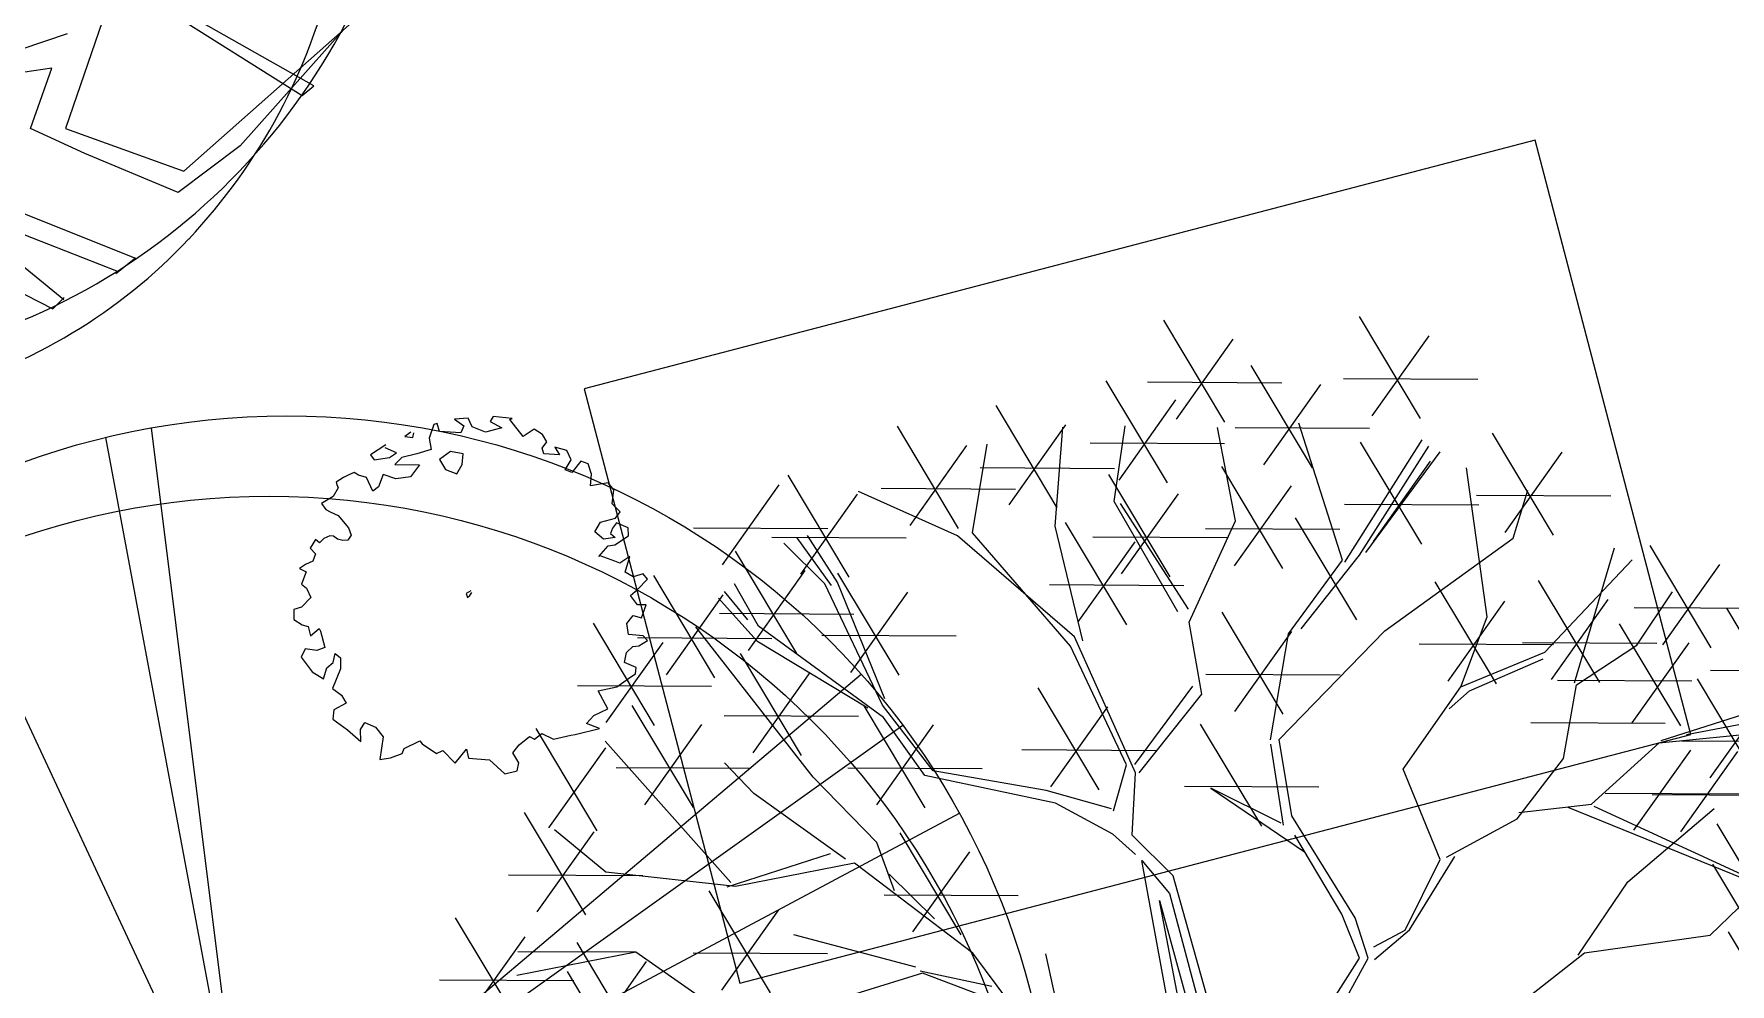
# Model space of a CAD drawing. Extents: x 2080 to 102394, y 2071 to 93424.
# Drawn here: x 76882.2 to 77213.5, y 74818.6 to 75004.2 of the extents above; entities that cross this region are included whole.
import ezdxf

# ---------------------------------------------------------------- set-up
doc = ezdxf.new("R2010")
doc.units = 0
doc.header["$LTSCALE"] = 20
doc.header["$MEASUREMENT"] = 0
for name, color, linetype, lineweight in [('Mango tree', 96, 'Continuous', 5), ('sappotta', 114, 'Continuous', 5), ('tree', 60, 'Continuous', 0)]:
    doc.layers.add(name, color=color, linetype=linetype, lineweight=lineweight)
doc.layers.add('proposed tree', color=3, linetype='Continuous')

# ---------------------------------------------------------------- blocks, each defined once
blk = doc.blocks.new('NEEM')
at = {"layer": 'sappotta', "linetype": 'Continuous'}
for p, q in [((-0.213, 1.092), (-0.242, 1.007)), ((-0.191, 1.099), (-0.213, 1.092)), ((-0.177, 1.048), (-0.191, 1.099)), ((0.003, 1.132), (-0.083, 1.127)), ((-0.083, 1.127), (-0.023, 1.083)), ((-0.023, 1.083), (-0.043, 1.039)), ((0.03, 1.077), (0.003, 1.132)), ((0.114, 1.043), (0.03, 1.077)), ((0.216, 1.072), (0.114, 1.043)), ((0.162, 1.144), (0.142, 1.112)), ((0.142, 1.112), (0.216, 1.072)), ((0.283, 1.13), (0.162, 1.144)), ((0.267, 1.123), (0.283, 1.13)), ((0.351, 1.016), (0.267, 1.123)), ((-0.359, 1.043), (-0.396, 1.016)), ((-0.396, 1.016), (-0.345, 1.011)), ((-0.345, 1.011), (-0.34, 1.039)), ((-0.242, 1.007), (-0.23, 0.935)), ((-0.043, 1.039), (-0.177, 1.048)), ((0.421, 1.063), (0.351, 1.016)), ((0.473, 1.03), (0.421, 1.063)), ((0.472, 0.942), (0.501, 0.982)), ((0.501, 0.982), (0.473, 1.03)), ((-0.517, 0.963), (-0.614, 0.901)), ((-0.614, 0.901), (-0.589, 0.87)), ((-0.589, 0.87), (-0.494, 0.884)), ((-0.521, 0.945), (-0.521, 0.945)), ((-0.449, 0.913), (-0.521, 0.945)), ((-0.494, 0.884), (-0.449, 0.913)), ((-0.415, 0.884), (-0.459, 0.839)), ((-0.32, 0.906), (-0.415, 0.884)), ((-0.23, 0.935), (-0.32, 0.906)), ((-0.108, 0.922), (-0.177, 0.872)), ((-0.177, 0.872), (-0.139, 0.809)), ((-0.027, 0.908), (-0.108, 0.922)), ((-0.034, 0.839), (-0.027, 0.908)), ((0.483, 0.908), (0.472, 0.942)), ((0.581, 0.9), (0.483, 0.908)), ((0.551, 0.95), (0.581, 0.9)), ((0.627, 0.928), (0.551, 0.95)), ((0.616, 0.806), (0.654, 0.87)), ((0.654, 0.87), (0.627, 0.928)), ((0.715, 0.86), (0.66, 0.788)), ((0.762, 0.844), (0.715, 0.86)), ((-0.783, 0.757), (-0.83, 0.729)), ((-0.749, 0.774), (-0.783, 0.757)), ((-0.717, 0.789), (-0.749, 0.774)), ((-0.689, 0.772), (-0.717, 0.789)), ((-0.638, 0.758), (-0.689, 0.772)), ((-0.598, 0.672), (-0.638, 0.758)), ((-0.533, 0.776), (-0.562, 0.699)), ((-0.452, 0.75), (-0.533, 0.776)), ((-0.459, 0.839), (-0.303, 0.837)), ((-0.361, 0.762), (-0.452, 0.75)), ((-0.303, 0.837), (-0.361, 0.762)), ((-0.139, 0.809), (-0.067, 0.78)), ((-0.067, 0.78), (-0.034, 0.839)), ((0.66, 0.788), (0.616, 0.806)), ((0.783, 0.779), (0.762, 0.844)), ((0.776, 0.704), (0.783, 0.779)), ((-0.818, 0.692), (-0.85, 0.638)), ((-0.83, 0.729), (-0.826, 0.714)), ((-0.826, 0.714), (-0.818, 0.692)), ((-0.562, 0.699), (-0.598, 0.672)), ((0.888, 0.723), (0.776, 0.704)), ((0.924, 0.679), (0.888, 0.723)), ((0.913, 0.591), (0.924, 0.679)), ((-0.892, 0.613), (-0.923, 0.594)), ((-0.923, 0.594), (-0.895, 0.555)), ((-0.895, 0.555), (-0.868, 0.54)), ((-0.85, 0.638), (-0.892, 0.613)), ((-0.868, 0.54), (-0.818, 0.517)), ((0.964, 0.541), (0.913, 0.591)), ((0.934, 0.5), (0.964, 0.541)), ((-0.818, 0.517), (-0.752, 0.44)), ((-0.752, 0.44), (-0.735, 0.394)), ((0.804, 0.415), (0.84, 0.475)), ((0.84, 0.475), (0.934, 0.5)), ((0.917, 0.437), (0.904, 0.404)), ((0.942, 0.471), (0.917, 0.437)), ((1.014, 0.439), (0.942, 0.471)), ((1.018, 0.389), (1.014, 0.439)), ((-0.96, 0.366), (-0.994, 0.31)), ((-0.935, 0.345), (-0.96, 0.366)), ((-0.908, 0.372), (-0.935, 0.345)), ((-0.87, 0.389), (-0.908, 0.372)), ((-0.846, 0.386), (-0.87, 0.389)), ((-0.821, 0.367), (-0.846, 0.386)), ((-0.788, 0.359), (-0.821, 0.367)), ((-0.757, 0.361), (-0.788, 0.359)), ((-0.735, 0.394), (-0.757, 0.361)), ((0.86, 0.367), (0.804, 0.415)), ((0.829, 0.259), (0.888, 0.326)), ((0.933, 0.378), (0.86, 0.367)), ((0.888, 0.326), (0.93, 0.332)), ((0.904, 0.404), (0.933, 0.378)), ((0.93, 0.332), (1.018, 0.389)), ((-0.978, 0.229), (-1.023, 0.208)), ((-0.994, 0.31), (-0.961, 0.275)), ((-0.961, 0.275), (-0.978, 0.229)), ((0.838, 0.262), (0.829, 0.259)), ((0.931, 0.228), (0.838, 0.262)), ((0.962, 0.217), (0.931, 0.228)), ((1.025, 0.259), (0.962, 0.217)), ((0.996, 0.16), (1.025, 0.259)), ((-1.023, 0.208), (-1.062, 0.182)), ((-1.062, 0.182), (-1.02, 0.162)), ((-1.02, 0.162), (-1.049, 0.084)), ((1.046, 0.129), (0.996, 0.16)), ((1.109, 0.149), (1.046, 0.129)), ((1.074, 0.049), (1.137, 0.114)), ((1.137, 0.114), (1.109, 0.149)), ((-1.049, 0.084), (-1.017, 0.059)), ((-1.017, 0.059), (-0.991, -0.002)), ((0.02, 0.041), (-0.009, 0.024)), ((-0.009, 0.024), (0, 0)), ((0, 0), (0.014, 0.011)), ((0.014, 0.011), (0.027, 0.031)), ((1.029, 0.011), (1.074, 0.049)), ((1.074, -0.047), (1.029, 0.011)), ((-1.097, -0.077), (-1.098, -0.14)), ((-1.048, -0.062), (-1.097, -0.077)), ((-0.991, -0.002), (-1.048, -0.062)), ((1.129, -0.047), (1.074, -0.047)), ((1.1, -0.129), (1.129, -0.047)), ((-1.098, -0.14), (-1.044, -0.173)), ((-1.044, -0.173), (-1.007, -0.185)), ((-1.007, -0.185), (-0.992, -0.244)), ((-0.992, -0.244), (-0.937, -0.198)), ((-0.937, -0.198), (-0.93, -0.213)), ((-0.93, -0.213), (-0.902, -0.318)), ((1.007, -0.166), (1.046, -0.114)), ((1.016, -0.234), (1.007, -0.166)), ((1.046, -0.114), (1.1, -0.129)), ((-0.902, -0.318), (-0.953, -0.336)), ((1.004, -0.349), (1.045, -0.311)), ((1.11, -0.243), (1.016, -0.234)), ((1.045, -0.311), (1.083, -0.306)), ((1.083, -0.306), (1.137, -0.273)), ((1.137, -0.273), (1.11, -0.243)), ((-1.025, -0.325), (-1.052, -0.378)), ((-1.052, -0.378), (-0.982, -0.471)), ((-0.953, -0.336), (-1.025, -0.325)), ((-0.888, -0.446), (-0.848, -0.411)), ((-0.848, -0.411), (-0.837, -0.355)), ((-0.837, -0.355), (-0.803, -0.383)), ((-0.803, -0.383), (-0.803, -0.452)), ((0.992, -0.411), (1.004, -0.349)), ((1.066, -0.443), (0.992, -0.411)), ((-0.982, -0.471), (-0.91, -0.516)), ((-0.91, -0.516), (-0.888, -0.446)), ((-0.803, -0.452), (-0.853, -0.576)), ((0.943, -0.565), (1.032, -0.503)), ((1.032, -0.503), (1.061, -0.484)), ((1.061, -0.484), (1.066, -0.443)), ((-0.853, -0.576), (-0.797, -0.619)), ((-0.797, -0.619), (-0.766, -0.668)), ((0.826, -0.591), (0.943, -0.565)), ((0.887, -0.704), (0.826, -0.591)), ((-0.844, -0.71), (-0.852, -0.77)), ((-0.766, -0.668), (-0.844, -0.71)), ((0.751, -0.797), (0.797, -0.747)), ((0.797, -0.747), (0.887, -0.704)), ((-0.852, -0.77), (-0.758, -0.838)), ((-0.758, -0.838), (-0.675, -0.912)), ((-0.676, -0.836), (-0.649, -0.791)), ((-0.675, -0.912), (-0.676, -0.836)), ((-0.649, -0.791), (-0.582, -0.82)), ((-0.582, -0.82), (-0.534, -0.881)), ((0.68, -0.867), (0.834, -0.828)), ((0.834, -0.828), (0.751, -0.797)), ((-0.534, -0.881), (-0.554, -1.025)), ((-0.413, -0.988), (-0.401, -0.955)), ((-0.401, -0.955), (-0.302, -0.907)), ((-0.302, -0.907), (-0.286, -0.926)), ((-0.286, -0.926), (-0.197, -0.986)), ((-0.078, -1.049), (-0.006, -0.96)), ((-0.006, -0.96), (0.006, -1.017)), ((0.287, -0.982), (0.327, -0.932)), ((0.327, -0.932), (0.391, -0.879)), ((0.391, -0.879), (0.423, -0.897)), ((0.423, -0.897), (0.47, -0.86)), ((0.47, -0.86), (0.543, -0.896)), ((0.543, -0.896), (0.652, -0.871)), ((0.652, -0.871), (0.68, -0.867)), ((-0.554, -1.025), (-0.486, -1.015)), ((-0.486, -1.015), (-0.413, -0.988)), ((-0.197, -0.986), (-0.157, -0.969)), ((-0.157, -0.969), (-0.078, -1.049)), ((0.006, -1.017), (0.139, -1.026)), ((0.139, -1.026), (0.236, -1.115)), ((0.324, -1.046), (0.287, -0.982)), ((0.314, -1.096), (0.324, -1.046)), ((0.236, -1.115), (0.314, -1.096))]:
    blk.add_line(p, q, dxfattribs=at)
blk = doc.blocks.new('T3')
at = {"color": 3, "linetype": 'Continuous'}
blk.add_circle((0.0075, -0.0006), 0.0467, dxfattribs=at)
for centre, radius, start, end in [((0.1024, -0.0008), 0.4778, 86.5891, 106.3683), ((0.1171, 0.2465), 0.2301, 38.2099, 86.5855), ((0.0278, -0.1235), 0.5914, 95.7743, 119.9478), ((0.1287, -0.0904), 0.5712, 106.3689, 124.4478), ((0.0157, -0.0047), 0.472, 51.5393, 95.7734), ((-0.1006, 0.0992), 0.3344, 119.9475, 152.2845), ((0.7005, -0.9241), 1.5821, 124.4458, 130.3031), ((-0.2125, -0.013), 0.6496, 9.9831, 38.21), ((0.0312, 0.0148), 0.4471, 6.0223, 51.5393), ((-0.029, -0.0639), 0.4542, 130.3005, 141.2454), ((0.263, -0.0918), 0.745, 152.2851, 172.4004), ((-0.1535, 0.036), 0.2946, 141.2444, 154.9906), ((0.2312, -0.1435), 0.7191, 154.9924, 163.7785), ((-0.2858, -0.0259), 0.724, 358.8883, 9.9833), ((-0.2526, -0.0027), 0.2152, 163.7797, 199.3828), ((-0.0951, 0.0014), 0.5742, 350.2301, 6.0232), ((-0.1071, -0.0424), 0.3717, 172.3996, 201.0285), ((-0.198, -0.0276), 0.6362, 347.0493, 358.8877), ((0.3677, 0.2155), 0.8728, 199.3819, 216.8466), ((0.0738, -0.0277), 0.4027, 331.3474, 350.2303), ((0.1608, 0.0605), 0.6586, 201.0235, 207.8216), ((-0.0191, -0.0688), 0.4527, 316.7622, 347.0499), ((-0.0112, 0.0188), 0.4996, 296.8801, 331.348), ((0.0248, -0.0113), 0.5049, 207.8204, 215.5805), ((-0.1491, -0.1357), 0.2911, 215.5851, 243.3801), ((0.1028, 0.0169), 0.5417, 216.8467, 247.0462), ((0.0032, -0.0897), 0.4221, 285.3686, 316.7631), ((0.0747, 0.311), 0.7907, 243.3844, 260.1468), ((0.015, -0.0329), 0.4417, 260.1457, 296.8807), ((0.0246, -0.1677), 0.3412, 247.0472, 285.3699)]:
    blk.add_arc(centre, radius, start, end, dxfattribs=at)
blk = doc.blocks.new('A$C7C302BA0')
at = {"color": 102}
for p, q in [((101.34, -65.97), (51.69, -37.93)), ((60.78, -51.19), (52.82, -74.31)), ((72.54, -51.19), (99.07, -67.86)), ((31.98, -62.94), (53.2, -55.74)), ((75.95, -82.64), (109.3, -53.09)), ((107.1, -55.04), (86.94, -77.71)), ((50.17, -62.56), (39.56, -64.08)), ((46, -74.31), (50.17, -62.56)), ((99.07, -67.86), (101.34, -65.97)), ((56.61, -79.23), (46, -74.31)), ((52.82, -74.31), (75.95, -82.64)), ((74.81, -86.81), (56.61, -79.23)), ((86.94, -77.71), (74.81, -86.81)), ((32.35, -86.05), (66.47, -99.69)), ((29.19, -88.98), (62.76, -102.11)), ((38.64, -96.43), (52.47, -107.73)), ((36.75, -102.65), (50.33, -109.57)), ((66.47, -99.69), (62.68, -102.72)), ((50.33, -109.57), (52.54, -107.36))]:
    blk.add_line(p, q, dxfattribs=at)
at = {"color": 102, "xscale": 253.5657267839997, "yscale": 253.5657267839997, "zscale": 253.5657267839738}
blk.add_blockref('T3', (-1.89, 0.15), dxfattribs=at)
blk = doc.blocks.new('T41')
at = {"color": 86, "linetype": 'Continuous'}
for q in [(-0.0544, 0.4749), (-0.0824, 0.469), (-0.1952, 0.4322), (0.3817, 0.3236), (0.4073, 0.2921), (0.4421, 0.238)]:
    blk.add_line((0.0043, 0.0045), q, dxfattribs=at)
at = {"color": 3, "linetype": 'Continuous'}
for centre in [(0.0287, 0.0104), (0.0179, -0.039)]:
    blk.add_circle(centre, 0.4719, dxfattribs=at)
blk = doc.blocks.new('A$C4E146F9B')
at = {"layer": 'tree', "linetype": 'ByBlock', "extrusion": (0.001385, -0.003954, 0.999991)}
for p, q in [((1.59, 49.49, 0.19), (-2.8, 56.83, 0.23)), ((15.66, 49.75, 0.18), (11.27, 57.09, 0.21)), ((-1.88, 49.7, 0.2), (2.2, 55.46, 0.22)), ((12.18, 49.95, 0.18), (16.27, 55.71, 0.2)), ((-2.53, 45.13, 0.18), (-6.93, 52.47, 0.22)), ((7.88, 46.22, 0.17), (3.48, 53.56, 0.21)), ((10.11, 52.63, 0.19), (19.76, 52.58, 0.18)), ((-3.96, 52.38, 0.21), (5.69, 52.32, 0.2)), ((4.4, 46.43, 0.18), (8.49, 52.19, 0.19)), ((-10.45, 43.34, 0.19), (-14.84, 50.68, 0.22)), ((-6.01, 45.33, 0.19), (-1.92, 51.09, 0.2)), ((-17.55, 41.85, 0.19), (-21.94, 49.2, 0.22)), ((-13.92, 43.55, 0.19), (-9.83, 49.31, 0.21)), ((-10.6, 42.01, 0.18), (-10.05, 49.14, 0.21)), ((-6.37, 43.78, 0.18), (-5.58, 49.22, 0.2)), ((2.35, 42.39, 0.16), (1.06, 49.12, 0.19)), ((2.33, 49.1, 0.19), (11.98, 49.05, 0.18)), ((10.05, 39.57, 0.14), (6.9, 49.43, 0.19)), ((-21.03, 42.06, 0.2), (-16.94, 47.82, 0.21)), ((-16.54, 41.53, 0.19), (-15.49, 47.91, 0.21)), ((-8.08, 48.01, 0.2), (1.57, 47.95, 0.19)), ((10.21, 39.43, 0.14), (15.76, 48.21, 0.17)), ((11.27, 39.94, 0.14), (16.25, 47.77, 0.17)), ((15.75, 40.71, 0.14), (11.35, 48.05, 0.17)), ((25.22, 41.36, 0.13), (20.83, 48.7, 0.16)), ((17.04, 47.35, 0.16), (11.71, 40.12, 0.14)), ((12.27, 40.92, 0.14), (16.36, 46.68, 0.16)), ((21.74, 41.57, 0.13), (25.83, 47.33, 0.15)), ((-25.41, 38.35, 0.19), (-29.8, 45.69, 0.22)), ((-15.99, 46.23, 0.2), (-6.34, 46.17, 0.19)), ((-2.35, 38.38, 0.16), (-6.75, 45.72, 0.19)), ((5.76, 38.96, 0.15), (1.37, 46.3, 0.18)), ((20.44, 35.5, 0.11), (18.95, 46.22, 0.16)), ((-34.52, 39.23, 0.2), (-30.43, 44.99, 0.22)), ((-28.89, 38.56, 0.19), (-24.8, 44.31, 0.21)), ((-17.63, 41.32, 0.19), (-24.73, 44.5, 0.21)), ((-23.1, 44.74, 0.21), (-13.45, 44.68, 0.2)), ((-5.83, 38.59, 0.16), (-1.74, 44.35, 0.18)), ((2.29, 39.17, 0.15), (6.37, 44.92, 0.17)), ((19.67, 44.24, 0.15), (29.32, 44.19, 0.13)), ((22.31, 41.15, 0.13), (23.36, 44.6, 0.14)), ((-1.78, 35.86, 0.14), (-6.37, 43.78, 0.18)), ((-1.02, 36.04, 0.14), (-5.91, 43.65, 0.18)), ((10.2, 43.59, 0.16), (19.85, 43.54, 0.14)), ((-36.59, 41.9, 0.22), (-26.94, 41.85, 0.2)), ((-9.49, 33.4, 0.15), (-16.54, 41.53, 0.19)), ((-8.61, 33.78, 0.15), (-10.6, 42.01, 0.18)), ((-5.46, 34.93, 0.15), (-9.85, 42.27, 0.18)), ((-0.97, 35.12, 0.14), (2.35, 42.39, 0.16)), ((0.21, 41.84, 0.17), (9.86, 41.79, 0.15)), ((11.07, 35.28, 0.12), (6.68, 42.62, 0.16)), ((-30.96, 41.23, 0.21), (-21.31, 41.18, 0.19)), ((-27.16, 37.86, 0.19), (-30.1, 40.8, 0.2)), ((-29.17, 41.17, 0.2), (-26.71, 37.76, 0.19)), ((-28.42, 41.34, 0.2), (-26.25, 37.94, 0.19)), ((-9.21, 34.05, 0.15), (-17.63, 41.32, 0.19)), ((-8.94, 35.13, 0.15), (-4.85, 40.89, 0.17)), ((-7.9, 41.26, 0.17), (1.75, 41.21, 0.16)), ((13.09, 34.48, 0.12), (22.31, 41.15, 0.13)), ((26.71, 30.75, 0.08), (29.59, 40.46, 0.12)), ((36.55, 33.28, 0.08), (32.16, 40.62, 0.12)), ((-29.17, 32.87, 0.17), (-33.57, 40.21, 0.21)), ((6.17, 34.27, 0.13), (10.05, 39.57, 0.14)), ((7.07, 34.63, 0.13), (11.27, 39.94, 0.14)), ((24.59, 32.95, 0.1), (30.87, 39.6, 0.11)), ((33.07, 33.49, 0.09), (37.16, 39.25, 0.1)), ((-35.06, 31.12, 0.17), (-39.45, 38.46, 0.21)), ((-31.93, 34.83, 0.18), (-33.64, 37.86, 0.2)), ((-32.65, 33.07, 0.18), (-28.56, 38.83, 0.19)), ((-23, 29.14, 0.15), (-27.16, 37.86, 0.19)), ((-26.25, 37.94, 0.19), (-22.86, 29.62, 0.15)), ((-21.81, 31.3, 0.15), (-26.21, 38.64, 0.19)), ((-11.01, 37.81, 0.16), (-1.36, 37.76, 0.15)), ((21.11, 30.67, 0.09), (16.71, 38.01, 0.13)), ((28.53, 30.78, 0.08), (24.14, 38.12, 0.12)), ((-38.54, 31.33, 0.18), (-34.45, 37.09, 0.19)), ((-34.8, 36.85, 0.19), (-32.04, 33.77, 0.18)), ((-34.38, 37.32, 0.2), (-32.72, 35.28, 0.18)), ((-25.29, 31.5, 0.16), (-21.2, 37.26, 0.18)), ((17.63, 30.88, 0.1), (21.72, 36.63, 0.11)), ((25.06, 30.99, 0.09), (29.15, 36.75, 0.1)), ((31.2, 33.45, 0.09), (33.77, 37.3, 0.1)), ((-34.72, 35.75, 0.19), (-25.07, 35.7, 0.18)), ((5.78, 28.49, 0.1), (1.39, 35.83, 0.14)), ((18.55, 30.46, 0.09), (20.44, 35.5, 0.11)), ((31, 36.17, 0.1), (40.65, 36.11, 0.09)), ((42.05, 28.77, 0.06), (37.66, 36.11, 0.09)), ((-39.39, 27.69, 0.16), (-43.78, 35.03, 0.2)), ((-27.99, 23.96, 0.13), (-36.43, 34.77, 0.19)), ((-22.95, 28.25, 0.14), (-31.93, 34.83, 0.18)), ((-27.36, 34.18, 0.17), (-17.71, 34.13, 0.16)), ((-0.07, 29.93, 0.12), (-0.97, 35.12, 0.14)), ((2.31, 28.7, 0.11), (6.4, 34.45, 0.13)), ((4.88, 26.65, 0.1), (6.17, 34.27, 0.13)), ((5.49, 26.68, 0.1), (13.09, 34.48, 0.12)), ((34.35, 27.66, 0.06), (29.95, 35, 0.1)), ((-42.87, 27.9, 0.17), (-38.78, 33.65, 0.19)), ((-40.61, 34.01, 0.19), (-30.96, 33.95, 0.18)), ((-32.04, 33.77, 0.18), (-24.06, 28.95, 0.15)), ((-5.47, 24.85, 0.11), (-9.49, 33.4, 0.15)), ((-4.84, 24.28, 0.1), (-9.21, 34.05, 0.15)), ((15.56, 33.55, 0.11), (25.21, 33.5, 0.1)), ((18.55, 30.46, 0.09), (24.59, 32.95, 0.1)), ((22.98, 33.66, 0.1), (32.64, 33.61, 0.09)), ((26.87, 30.6, 0.08), (31.2, 33.45, 0.09)), ((30.87, 27.87, 0.07), (34.96, 33.63, 0.08)), ((-28.83, 25.53, 0.14), (-33.22, 32.87, 0.18)), ((19.18, 30.18, 0.09), (24.47, 32.48, 0.09)), ((-44.94, 30.57, 0.18), (-35.29, 30.52, 0.17)), ((-32.31, 25.73, 0.15), (-28.22, 31.49, 0.16)), ((-0.73, 30.52, 0.12), (-4.91, 24.89, 0.11)), ((0.23, 31.37, 0.12), (9.89, 31.32, 0.11)), ((25.49, 30.94, 0.09), (35.14, 30.89, 0.07)), ((25.93, 25.31, 0.06), (26.87, 30.6, 0.08)), ((39.95, 23.71, 0.04), (35.56, 31.05, 0.07)), ((36.5, 31.66, 0.07), (46.15, 31.6, 0.06)), ((-7.44, 23.06, 0.1), (-11.83, 30.4, 0.14)), ((-4.56, 24.29, 0.1), (-0.07, 29.93, 0.12)), ((14.4, 24.54, 0.08), (18.55, 30.46, 0.09)), ((17.71, 28.88, 0.09), (19.18, 30.18, 0.09)), ((36.47, 23.92, 0.04), (40.56, 29.68, 0.06)), ((-36.6, 21.79, 0.14), (-40.99, 29.13, 0.17)), ((-34.38, 28.41, 0.16), (-24.73, 28.35, 0.15)), ((-19.95, 21.77, 0.11), (-24.34, 29.11, 0.15)), ((-19.36, 24.42, 0.12), (-23, 29.14, 0.15)), ((-19.97, 24.08, 0.12), (-22.95, 28.25, 0.14)), ((-10.91, 23.27, 0.11), (-6.82, 29.03, 0.12)), ((32.95, 26.6, 0.06), (41.13, 29.21, 0.06)), ((41.49, 28.31, 0.05), (34.77, 27.02, 0.06)), ((-43.51, 20.12, 0.14), (-47.91, 27.46, 0.17)), ((-40.08, 21.99, 0.14), (-35.99, 27.75, 0.16)), ((-23.42, 21.98, 0.12), (-19.34, 27.73, 0.14)), ((4.25, 20.44, 0.07), (-0.15, 27.78, 0.11)), ((23.58, 27.91, 0.08), (33.23, 27.85, 0.06)), ((32.8, 26.45, 0.06), (42.77, 27.44, 0.05)), ((-46.99, 20.33, 0.15), (-42.9, 26.08, 0.16)), ((-33.91, 16.39, 0.11), (-42.93, 26.55, 0.16)), ((-12.99, 25.95, 0.12), (-3.33, 25.89, 0.11)), ((5.81, 20.53, 0.07), (4.9, 26.34, 0.1)), ((6.4, 21.18, 0.07), (5.49, 26.68, 0.1)), ((27.95, 22.02, 0.05), (32.8, 26.45, 0.06)), ((30.99, 20.16, 0.04), (35.08, 25.92, 0.05)), ((34.36, 20.05, 0.03), (38.45, 25.81, 0.05)), ((34.4, 26.59, 0.06), (44.05, 26.54, 0.04)), ((-42.15, 24.67, 0.16), (-32.5, 24.61, 0.14)), ((-32.25, 22.8, 0.13), (-34.36, 25.01, 0.15)), ((-25.5, 24.65, 0.13), (-15.84, 24.6, 0.12)), ((-11.25, 23.02, 0.11), (-19.36, 24.42, 0.12)), ((-6.4, 21.55, 0.09), (-5.47, 24.85, 0.11)), ((17.06, 18.04, 0.05), (14.4, 24.54, 0.08)), ((22.61, 20.97, 0.05), (25.93, 25.31, 0.06)), ((-23.42, 19.27, 0.11), (-27.99, 23.96, 0.13)), ((-10.57, 22.11, 0.1), (-19.97, 24.08, 0.12)), ((-5.07, 19.81, 0.09), (-4.84, 24.28, 0.1)), ((-1.3, 23.32, 0.09), (8.35, 23.27, 0.08)), ((5.65, 20.67, 0.07), (0.59, 23.17, 0.09)), ((0.59, 23.17, 0.09), (7.31, 18.61, 0.06)), ((-25.66, 18.07, 0.11), (-32.25, 22.8, 0.13)), ((-6.56, 21.7, 0.09), (-11.25, 23.02, 0.11)), ((-6.46, 19.87, 0.09), (-10.57, 22.11, 0.1)), ((22.73, 21.43, 0.05), (27.95, 22.02, 0.05)), ((28.92, 22.83, 0.05), (38.57, 22.78, 0.04)), ((32.29, 22.73, 0.05), (41.94, 22.67, 0.03)), ((-44.34, 14.08, 0.12), (-48.73, 21.42, 0.15)), ((10.95, 13.86, 0.04), (6.4, 21.18, 0.07)), ((17.51, 18.22, 0.05), (22.61, 20.97, 0.05)), ((42.35, 15.24, 0), (26.27, 21.78, 0.05)), ((28.1, 21.88, 0.05), (43.44, 14.83, 0)), ((30.56, 16.45, 0.02), (36.75, 21.73, 0.04)), ((-47.82, 14.29, 0.12), (-43.73, 20.04, 0.14)), ((-42.89, 17.15, 0.13), (-46.59, 20.19, 0.14)), ((-17.35, 12.63, 0.07), (-21.75, 19.97, 0.11)), ((-4.84, 18.4, 0.08), (-6.46, 19.87, 0.09)), ((-2.13, 16.87, 0.07), (-5.07, 19.81, 0.09)), ((10.01, 14.13, 0.04), (6.63, 19.8, 0.07)), ((41.37, 13.28, 0), (36.97, 20.62, 0.03)), ((-26.77, 18.47, 0.11), (-34.2, 16.07, 0.11)), ((-22.16, 15.79, 0.09), (-23.42, 19.27, 0.11)), ((-20.83, 12.84, 0.08), (-16.74, 18.6, 0.1)), ((36.47, 12.61, 0), (43.36, 19.3, 0.02)), ((-33.58, 16.1, 0.11), (-42.89, 17.15, 0.13)), ((-25.03, 17.8, 0.11), (-33.58, 16.1, 0.11)), ((-16.51, 11.31, 0.07), (-25.03, 17.8, 0.11)), ((-1.51, 2.26, 0.01), (-4.37, 17.98, 0.08)), ((-4.37, 17.98, 0.08), (-2.38, 15.6, 0.06)), ((14.54, 12.98, 0.03), (17.06, 18.04, 0.05)), ((14.86, 12.99, 0.03), (18.12, 18.26, 0.05)), ((41.06, 10.37, -0.02), (36.66, 17.71, 0.02)), ((-49.89, 16.96, 0.14), (-40.24, 16.91, 0.12)), ((-19.27, 13.79, 0.08), (-22.53, 17, 0.1)), ((1.65, 3.5, 0.01), (-2.13, 16.87, 0.07)), ((26.99, 11.18, 0.01), (30.56, 16.45, 0.02)), ((-31.07, 8.47, 0.08), (-35.46, 15.81, 0.11)), ((-22.9, 15.52, 0.09), (-13.25, 15.46, 0.08)), ((-0.79, 3.05, 0.01), (-3.11, 15.11, 0.06)), ((-3.11, 15.11, 0.06), (-0.44, 5.38, 0.02)), ((-2.38, 15.6, 0.06), (0.5, 4.83, 0.02)), ((-49.3, 6.52, 0.09), (-53.69, 13.86, 0.13)), ((-34.55, 8.67, 0.08), (-30.46, 14.43, 0.1)), ((11.26, 10.95, 0.03), (10.01, 14.13, 0.04)), ((11.88, 10.97, 0.03), (10.95, 13.86, 0.04)), ((-52.78, 6.73, 0.1), (-48.69, 12.49, 0.12)), ((-20.62, 10.32, 0.07), (-29.39, 12.63, 0.09)), ((12.29, 11.77, 0.03), (14.54, 12.98, 0.03)), ((12.35, 10.86, 0.03), (14.86, 12.99, 0.03)), ((27.43, 11.35, 0.01), (36.47, 12.61, 0)), ((42.17, 5.5, -0.04), (37.78, 12.84, 0)), ((-40.74, 11.4, 0.1), (-49.28, 9.71, 0.11)), ((-40.74, 11.4, 0.1), (-49.22, 11.41, 0.11)), ((-40.57, 4.75, 0.07), (-44.96, 12.09, 0.11)), ((-36.26, 8.25, 0.08), (-40.74, 11.4, 0.1)), ((-36.62, 11.35, 0.1), (-26.97, 11.29, 0.08)), ((-13.86, 7.75, 0.05), (-16.51, 11.31, 0.07)), ((-9.85, 4.73, 0.03), (-11.27, 11.28, 0.06)), ((9.21, 6.06, 0.01), (11.88, 10.97, 0.03)), ((22.41, 7.38, 0), (27.43, 11.35, 0.01)), ((-41.27, 2.66, 0.07), (-45.66, 10, 0.1)), ((-44.04, 4.96, 0.08), (-39.96, 10.72, 0.1)), ((-20.14, 9.88, 0.07), (-29.09, 7.09, 0.07)), ((-15.15, 8.92, 0.06), (-20.31, 10.03, 0.07)), ((-13.37, 7.32, 0.05), (-20.14, 9.88, 0.07)), ((8.42, 6.48, 0.01), (11.26, 10.95, 0.03)), ((-54.85, 9.41, 0.11), (-45.2, 9.35, 0.1))]:
    blk.add_line(p, q, dxfattribs=at)

msp = doc.modelspace()

# ---------------------------------------------------------------- linework, layer by layer
at = {"linetype": 'Continuous', "ltscale": 0.5, "elevation": 0.438}
msp.add_lwpolyline([(77205.792, 74867.358), (77175.41, 74983.448), (76989.666, 74934.837), (77020.048, 74818.747)], close=True, dxfattribs=at)

# ---------------------------------------------------------------- block references
at = {"layer": 'Mango tree', "linetype": 'Continuous', "xscale": 30.9099724934058, "yscale": 30.90997249343491, "zscale": 30.90997249323088}
msp.add_blockref('NEEM', (76966.88, 74894.125), dxfattribs=at)
at = {"layer": 'proposed tree', "color": 1}
msp.add_blockref('A$C7C302BA0', (76835.546, 75060.052), dxfattribs=at)
at = {"layer": 'proposed tree'}
for name, p, xscale, yscale, zscale in [('A$C4E146F9B', (77110.458, 74793.85, 0.003), 2.717590145097347, 2.717590145111899, 2.717590145111297), ('T41', (76922.439, 74776.292), 317.8287505751068, 317.8287505751068, 317.8287505750925)]:
    msp.add_blockref(name, p, dxfattribs=dict(at, xscale=xscale, yscale=yscale, zscale=zscale))

doc.saveas('drawing.dxf')
